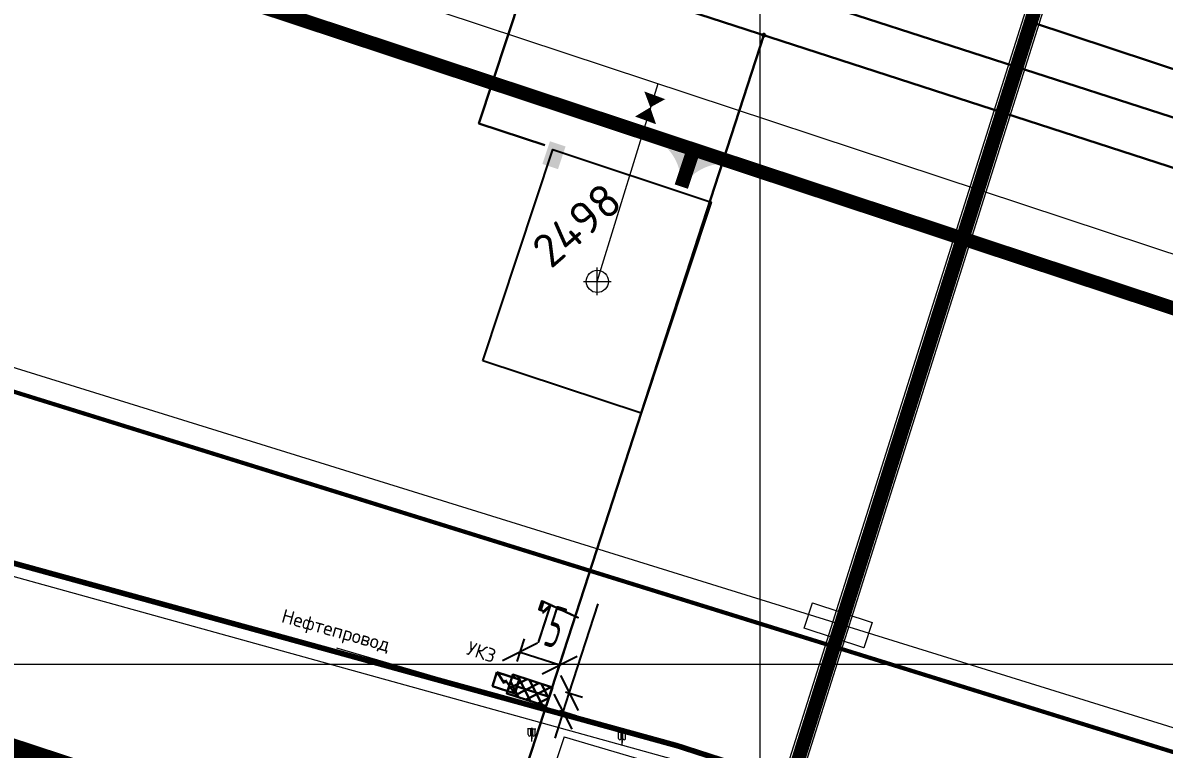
# Model space of a CAD drawing. Header units: millimetres. Extents: x 519 to 9564855, y -810 to 5021775.
# Drawn here: x 9535734.9 to 9536145.5, y 4996969.4 to 4997230.7 of the extents above; entities that cross this region are included whole.
import ezdxf

# ---------------------------------------------------------------- set-up
doc = ezdxf.new("R2010")
doc.units = ezdxf.units.MM
doc.header["$LTSCALE"] = 2
doc.header["$MEASUREMENT"] = 0
doc.header["$PDMODE"] = 2
doc.header["$PDSIZE"] = 5
doc.linetypes.add('ACAD_ISO02W100', pattern=[15, 12, -3])
for name, color, linetype in [('Future Roads', 44, 'Continuous'), ('GRID_PULKOVO', 7, 'Continuous'), ('New disposal wells', 191, 'Continuous'), ('OilColl&Flowlines', 3, 'Continuous'), ('PPLINE_WAT', 7, 'WTR_LINE'), ('ROAD_GROUND', 9, 'Continuous'), ('Stage 9.Frame&Text', 7, 'Continuous')]:
    doc.layers.add(name, color=color, linetype=linetype)
for name, color, linetype, lineweight in [('Скв на 2025 допы от ХеКай', 204, 'Continuous', 0), ('Электро', 1, 'Continuous', 30), ('Электроснаб', 1, 'Continuous', 18), ('Электроснабжене', 1, 'Continuous', 18)]:
    doc.layers.add(name, color=color, linetype=linetype, lineweight=lineweight)
doc.styles.add('92051501$0$STANDARD', font='simplex.shx')
doc.styles.add('Elect', font='isocpeur.ttf')
doc.styles.get("Standard").update_dxf_attribs({"font": 'isocpeur.ttf', "width": 0.5})
doc.linetypes.add('_GP_B3', pattern='A,100,-6,["В3",Standard,S=5,R=0,X=-3,Y=-2.5],-8', length=114)
doc.linetypes.add('WTR_LINE', pattern='A,0.5,-0.2,["W",92051501$0$STANDARD,S=0.1,R=0,X=-0.1,Y=-0.05],-0.05', length=0.75)
doc.dimstyles.new('ISO-25', dxfattribs={"dimtxt": 15, "dimasz": 10, "dimexe": 5, "dimexo": 5, "dimgap": 5, "dimtad": 1, "dimtxsty": 'Standard', "dimblk": 'OBLIQUE', "dimcen": 50, "dimadec": 0, "dimazin": 0, "dimtfac": 1, "dimtmove": 0, "dimatfit": 3, "dimfxl": 0, "dimarcsym": 0})
pattern_1 = [(27, (-1076719.8145, 3185858.64), (-1.4414198367, 2.8289457143), []), (117, (-1076719.8145, 3185858.64), (-2.8289457143, -1.4414198367), [])]

# ---------------------------------------------------------------- blocks, each defined once
blk = doc.blocks.new('92051501$0$WELLPAD')
at = {"flags": 128}
blk.add_lwpolyline([(40, -30), (-40, -30), (-40, 30), (40, 30)], close=True, dxfattribs=at)
blk = doc.blocks.new('_Oblique')
at = {"color": 0, "linetype": 'ByBlock', "lineweight": -2}
blk.add_line((-0.5, -0.5), (0.5, 0.5), dxfattribs=at)
blk = doc.blocks.new('*D63')
at = {"layer": 'DEFPOINTS', "color": 0, "lineweight": 0, "transparency": 16777216}
for p in [(9535928.02, 4996999.68), (9535911.11, 4996996.18, 0), (9535925.37, 4996991.54, 0)]:
    blk.add_point(p, dxfattribs=at)
at = {"layer": 'Электро', "color": 0, "lineweight": -2, "transparency": 16777216}
for p, q in [((9535912.65, 4997000.93), (9535915.3, 4997009.07)), ((9535913.75, 4997004.32), (9535928.02, 4996999.68)), ((9535926.92, 4996996.3), (9535929.56, 4997004.44))]:
    blk.add_line(p, q, dxfattribs=at)
at = {"layer": 'Электро', "color": 0, "lineweight": -2, "transparency": 16777216, "xscale": 10, "yscale": 10, "zscale": 10}
for p, rotation in [((9535913.75, 4997004.32), 162.0000000006951), ((9535928.02, 4996999.68), 342.0000000006951)]:
    blk.add_blockref('_Oblique', p, dxfattribs=dict(at, rotation=rotation))
at = {"layer": 'Электро', "color": 0, "transparency": 16777216, "insert": (9535924.75, 4997013.89), "char_height": 15, "attachment_point": 5, "rotation": 342}
blk.add_mtext('15', dxfattribs=at)
blk = doc.blocks.new('*D64')
at = {"layer": 'DEFPOINTS', "color": 0, "lineweight": 0, "transparency": 16777216}
for p in [(9535925.37, 4996991.54, 0), (9535931.46, 4996989.57), (9535923.19, 4996984.83, 0)]:
    blk.add_point(p, dxfattribs=at)
at = {"layer": 'Электро', "color": 0, "lineweight": -2, "transparency": 16777216}
for p, q in [((9535931.46, 4996989.57), (9535941.88, 4997021.67)), ((9535929.28, 4996982.85), (9535931.46, 4996989.57)), ((9535930.13, 4996990), (9535936.22, 4996988.03)), ((9535929.28, 4996982.85), (9535926.2, 4996973.34)), ((9535927.95, 4996983.28), (9535934.04, 4996981.31))]:
    blk.add_line(p, q, dxfattribs=at)
at = {"layer": 'Электро', "color": 0, "lineweight": -2, "transparency": 16777216, "xscale": 10, "yscale": 10, "zscale": 10}
for p, rotation in [((9535931.46, 4996989.57), 252.0280218401515), ((9535929.28, 4996982.85), 72.02802184015145)]:
    blk.add_blockref('_Oblique', p, dxfattribs=dict(at, rotation=rotation))
at = {"layer": 'Электро', "color": 0, "transparency": 16777216, "insert": (9535927.86, 4997018.99), "char_height": 15, "attachment_point": 5, "rotation": 72.028}
blk.add_mtext('7', dxfattribs=at)
blk = doc.blocks.new('*D65')
at = {"layer": 'DEFPOINTS', "color": 0, "lineweight": 0, "transparency": 16777216}
for p in [(9535928.02, 4996999.68), (9535911.11, 4996996.18, 0), (9535925.37, 4996991.54, 0)]:
    blk.add_point(p, dxfattribs=at)
at = {"layer": 'Электроснаб', "color": 0, "lineweight": -2, "transparency": 16777216}
for p, q in [((9535912.65, 4997000.93), (9535915.3, 4997009.07)), ((9535913.75, 4997004.32), (9535928.02, 4996999.68)), ((9535926.92, 4996996.3), (9535929.56, 4997004.44))]:
    blk.add_line(p, q, dxfattribs=at)
at = {"layer": 'Электроснаб', "color": 0, "lineweight": -2, "transparency": 16777216, "xscale": 10, "yscale": 10, "zscale": 10}
for p, rotation in [((9535913.75, 4997004.32), 162.0000000006951), ((9535928.02, 4996999.68), 342.0000000006951)]:
    blk.add_blockref('_Oblique', p, dxfattribs=dict(at, rotation=rotation))
at = {"layer": 'Электроснаб', "color": 0, "lineweight": 0, "transparency": 16777216, "insert": (9535924.75, 4997013.89), "char_height": 15, "attachment_point": 5, "rotation": 342}
blk.add_mtext('15', dxfattribs=at)
blk = doc.blocks.new('*D66')
at = {"layer": 'DEFPOINTS', "color": 0, "lineweight": 0, "transparency": 16777216}
for p in [(9535925.37, 4996991.54, 0), (9535931.46, 4996989.57), (9535923.19, 4996984.83, 0)]:
    blk.add_point(p, dxfattribs=at)
at = {"layer": 'Электроснаб', "color": 0, "lineweight": -2, "transparency": 16777216}
for p, q in [((9535931.46, 4996989.57), (9535941.88, 4997021.67)), ((9535929.28, 4996982.85), (9535931.46, 4996989.57)), ((9535930.13, 4996990), (9535936.22, 4996988.03)), ((9535929.28, 4996982.85), (9535926.2, 4996973.34)), ((9535927.95, 4996983.28), (9535934.04, 4996981.31))]:
    blk.add_line(p, q, dxfattribs=at)
at = {"layer": 'Электроснаб', "color": 0, "lineweight": -2, "transparency": 16777216, "xscale": 10, "yscale": 10, "zscale": 10}
for p, rotation in [((9535931.46, 4996989.57), 252.0280218401515), ((9535929.28, 4996982.85), 72.02802184015145)]:
    blk.add_blockref('_Oblique', p, dxfattribs=dict(at, rotation=rotation))
at = {"layer": 'Электроснаб', "color": 0, "lineweight": 0, "transparency": 16777216, "insert": (9535927.86, 4997018.99), "char_height": 15, "attachment_point": 5, "rotation": 72.028}
blk.add_mtext('7', dxfattribs=at)
blk = doc.blocks.new('*D70')
at = {"layer": 'DEFPOINTS', "color": 0, "lineweight": 0, "transparency": 16777216}
for p in [(9535928.02, 4996999.68), (9535911.11, 4996996.18, 0), (9535925.37, 4996991.54, 0)]:
    blk.add_point(p, dxfattribs=at)
at = {"layer": 'Электроснабжене', "color": 0, "lineweight": -2, "transparency": 16777216}
for p, q in [((9535912.65, 4997000.93), (9535915.3, 4997009.07)), ((9535913.75, 4997004.32), (9535928.02, 4996999.68)), ((9535926.92, 4996996.3), (9535929.56, 4997004.44))]:
    blk.add_line(p, q, dxfattribs=at)
at = {"layer": 'Электроснабжене', "color": 0, "lineweight": -2, "transparency": 16777216, "xscale": 10, "yscale": 10, "zscale": 10}
for p, rotation in [((9535913.75, 4997004.32), 162.0000000006951), ((9535928.02, 4996999.68), 342.0000000006951)]:
    blk.add_blockref('_Oblique', p, dxfattribs=dict(at, rotation=rotation))
at = {"layer": 'Электроснабжене', "color": 0, "lineweight": 0, "transparency": 16777216, "insert": (9535924.75, 4997013.89), "char_height": 15, "attachment_point": 5, "rotation": 342}
blk.add_mtext('15', dxfattribs=at)
blk = doc.blocks.new('*D71')
at = {"layer": 'DEFPOINTS', "color": 0, "lineweight": 0, "transparency": 16777216}
for p in [(9535925.37, 4996991.54, 0), (9535931.46, 4996989.57), (9535923.19, 4996984.83, 0)]:
    blk.add_point(p, dxfattribs=at)
at = {"layer": 'Электроснабжене', "color": 0, "lineweight": -2, "transparency": 16777216}
for p, q in [((9535931.46, 4996989.57), (9535941.88, 4997021.67)), ((9535929.28, 4996982.85), (9535931.46, 4996989.57)), ((9535930.13, 4996990), (9535936.22, 4996988.03)), ((9535929.28, 4996982.85), (9535926.2, 4996973.34)), ((9535927.95, 4996983.28), (9535934.04, 4996981.31))]:
    blk.add_line(p, q, dxfattribs=at)
at = {"layer": 'Электроснабжене', "color": 0, "lineweight": -2, "transparency": 16777216, "xscale": 10, "yscale": 10, "zscale": 10}
for p, rotation in [((9535931.46, 4996989.57), 252.0280218401515), ((9535929.28, 4996982.85), 72.02802184015145)]:
    blk.add_blockref('_Oblique', p, dxfattribs=dict(at, rotation=rotation))
at = {"layer": 'Электроснабжене', "color": 0, "lineweight": 0, "transparency": 16777216, "insert": (9535927.86, 4997018.99), "char_height": 15, "attachment_point": 5, "rotation": 72.028}
blk.add_mtext('7', dxfattribs=at)

msp = doc.modelspace()

# ---------------------------------------------------------------- hatches: boundary and pattern name
at = {"layer": 'Future Roads', "linetype": 'ByBlock', "lineweight": 0, "ltscale": 25}
h = msp.add_hatch(color=256, dxfattribs=at)
h.paths.add_polyline_path([(9535972.98666, 4997175.22161), (9535971.39942, 4997175.81837, 0.155118741), (9535966.86677, 4997185.35538), (9535975.42237, 4997182.60224)])
h.paths.add_polyline_path([(9535974.51237, 4997174.64798), (9535972.98666, 4997175.22161), (9535975.42237, 4997182.60224), (9535984.2183, 4997179.77176, 0.161550784)])
at = {"layer": 'Электро'}
msp.add_hatch(color=256, dxfattribs=at).paths.add_polyline_path([(9535921.79085, 4997179.88873), (9535927.40308, 4997178.03174), (9535930.11031, 4997186.2136), (9535924.49808, 4997188.07058)])
h = msp.add_hatch(dxfattribs=at)
h.set_pattern_fill('ANSI37,_I', color=256, angle=-18, style=2)
h.set_pattern_definition(pattern_1)
h.paths.add_polyline_path([(9535923.19301, 4996984.82591), (9535908.94915, 4996989.45508), (9535911.10632, 4996996.17908), (9535925.37217, 4996991.54383)])
edge = h.paths.add_edge_path(flags=17)
edge.add_line((9535925.37217, 4996991.54383), (9535911.10632, 4996996.17908))
at = {"layer": 'Электроснаб', "lineweight": 0}
msp.add_hatch(color=1, dxfattribs=at).paths.add_polyline_path([(9535921.79085, 4997179.88873), (9535927.40308, 4997178.03174), (9535930.11031, 4997186.2136), (9535924.49808, 4997188.07058)])
h = msp.add_hatch(dxfattribs=at)
h.set_pattern_fill('ANSI37,_I', color=1, angle=-18, style=2)
h.set_pattern_definition(pattern_1)
h.paths.add_polyline_path([(9535923.19301, 4996984.82591), (9535908.94915, 4996989.45508), (9535911.10632, 4996996.17908), (9535925.37217, 4996991.54383)])
edge = h.paths.add_edge_path(flags=17)
edge.add_line((9535925.37217, 4996991.54383), (9535911.10632, 4996996.17908))
at = {"layer": 'Электроснабжене', "lineweight": 0}
msp.add_hatch(color=1, dxfattribs=at).paths.add_polyline_path([(9535921.79085, 4997179.88873), (9535927.40308, 4997178.03174), (9535930.11031, 4997186.2136), (9535924.49808, 4997188.07058)])
h = msp.add_hatch(dxfattribs=at)
h.set_pattern_fill('ANSI37,_I', color=1, angle=-18, style=2)
h.set_pattern_definition(pattern_1)
h.paths.add_polyline_path([(9535923.19301, 4996984.82591), (9535908.94915, 4996989.45508), (9535911.10632, 4996996.17908), (9535925.37217, 4996991.54383)])
edge = h.paths.add_edge_path(flags=17)
edge.add_line((9535925.37217, 4996991.54383), (9535911.10632, 4996996.17908))

# ---------------------------------------------------------------- linework, layer by layer
at = {"color": 2, "lineweight": 0}
msp.add_line((9535847.74769, 4997005.87215), (9536198.87444, 4996903.02285), dxfattribs=at)
at = {"lineweight": 0}
for p, q in [((9535917.96383, 4996976.70057), (9535916.46383, 4996976.70057)), ((9535916.72383, 4996974.60057), (9535916.72383, 4996976.70057)), ((9535917.62383, 4996974.60057), (9535917.62383, 4996976.70057)), ((9535917.96383, 4996976.10057), (9535917.96383, 4996977.10057)), ((9535917.96383, 4996977.10057), (9535917.96383, 4996973.10057)), ((9535917.96383, 4996977.10057), (9535917.96383, 4996973.10057)), ((9535917.96383, 4996977.10057), (9535917.96383, 4996976.70057)), ((9535917.96383, 4996976.70057), (9535919.46383, 4996976.70057)), ((9535918.30383, 4996974.60057), (9535918.30383, 4996976.70057)), ((9535919.20383, 4996974.60057), (9535919.20383, 4996976.70057)), ((9535929.59, 4996973.77), (9535910.55, 4996916.7)), ((9535917.96383, 4996972.09943), (9535917.96383, 4996976.10057)), ((9535917.96383, 4996972.09943), (9535917.96383, 4996972.10057)), ((9535929.59, 4996973.77), (9535997.79068, 4996953.79319)), ((9535950.43799, 4996975.34688), (9535948.93799, 4996975.34688)), ((9535949.19799, 4996973.24688), (9535949.19799, 4996975.34688)), ((9535950.09799, 4996973.24688), (9535950.09799, 4996975.34688)), ((9535950.43799, 4996974.74688), (9535950.43799, 4996975.74688)), ((9535950.43799, 4996975.74688), (9535950.43799, 4996971.74688)), ((9535950.43799, 4996975.74688), (9535950.43799, 4996971.74688)), ((9535950.43799, 4996975.74688), (9535950.43799, 4996975.34688)), ((9535950.43799, 4996975.34688), (9535951.93799, 4996975.34688)), ((9535950.43799, 4996970.74574), (9535950.43799, 4996974.74688)), ((9535950.77799, 4996973.24688), (9535950.77799, 4996975.34688)), ((9535951.67799, 4996973.24688), (9535951.67799, 4996975.34688)), ((9535950.43799, 4996970.74574), (9535950.43799, 4996970.74688))]:
    msp.add_line(p, q, dxfattribs=at)
for centre in [(9535917.17383, 4996974.55307), (9535918.75383, 4996974.55307), (9535949.64799, 4996973.19938), (9535951.22799, 4996973.19938)]:
    msp.add_arc(centre, 0.4525, 173.9744253, 6.0255747, dxfattribs=at)
at = {"layer": 'Future Roads', "linetype": 'ByBlock', "lineweight": 0, "elevation": -0.00006}
msp.add_lwpolyline([(9535079.00295, 4997481.96777, 5, 5, 0), (9536873.08636, 4996888.33807, 5, 6, -0.216731989), (9536876.1258, 4996885.52688, 6, 6, 0), (9536901.38244, 4996828.03188, 6, 6, 0)], format="xyseb", dxfattribs=at)
at = {"layer": 'Future Roads', "linetype": 'ByBlock', "lineweight": 0, "const_width": 5, "elevation": 0.00005}
msp.add_lwpolyline([(9535971.76186, 4997171.75695), (9535975.82942, 4997184.05057)], dxfattribs=at)
at = {"layer": 'GRID_PULKOVO', "lineweight": 0}
for p, q in [((9536000, 5010000), (9536000, 4992000)), ((9533000, 4997000), (9548000, 4997000))]:
    msp.add_line(p, q, dxfattribs=at)
at = {"layer": 'New disposal wells', "color": 84, "linetype": 'ByBlock', "lineweight": 0, "ltscale": 25}
msp.add_line((9535970.64922, 4996965.15013), (9535412, 4997120), dxfattribs=at)
at = {"layer": 'New disposal wells', "color": 84, "lineweight": 0, "const_width": 2}
msp.add_lwpolyline([(9536407.99, 4995897.89), (9536708.15, 4996733.18), (9536469.89, 4996809.64), (9536232.22, 4996885.8), (9535970.48, 4996970.56), (9535408.58, 4997125.13), (9535186.3, 4997174.78689), (9535186.3, 4997174.78689)], dxfattribs=at)
at = {"layer": 'OilColl&Flowlines', "lineweight": 0}
msp.add_line((9535120.64345, 4997487.6761), (9536656.10202, 4996979.62068), dxfattribs=at)
at = {"layer": 'OilColl&Flowlines', "linetype": 'ByBlock', "lineweight": 0}
msp.add_line((9535941.54, 4997137.65), (9535963.43738, 4997208.81086), dxfattribs=at)
msp.add_lwpolyline([(9535962.20582, 4997204.60432, 8, 0, 0), (9535960.61019, 4997200.26644, 0, 8, 0), (9535958.89092, 4997195.59242, 8, 8, 0)], format="xyseb", dxfattribs=at)
at = {"layer": 'PPLINE_WAT', "color": 5, "linetype": '_GP_B3', "lineweight": 0, "ltscale": 0.01, "flags": 128}
msp.add_lwpolyline([(9535082.92219, 4997211.76586), (9535233.59197, 4997261.4994), (9539077.337, 4996067.316)], dxfattribs=at)
at = {"layer": 'PPLINE_WAT', "color": 44, "linetype": 'ByBlock', "lineweight": 0, "ltscale": 25, "const_width": 0.25}
msp.add_lwpolyline([(9536015.95849, 4997012.9162), (9536018.97501, 4997022.03281), (9536040.44605, 4997014.92843), (9536037.42954, 4997005.81182), (9536015.95849, 4997012.9162)], dxfattribs=at)
at = {"layer": 'PPLINE_WAT', "lineweight": 0}
msp.add_lwpolyline([(9536040.44605, 4997014.92843), (9536037.42954, 4997005.81182), (9536015.95849, 4997012.9162), (9536018.97501, 4997022.03281)], close=True, dxfattribs=at)
at = {"layer": 'ROAD_GROUND', "color": 8, "lineweight": 0}
for points, const_width in [([(9535988.54917, 4996880.92909), (9536012.26857, 4996960.63404), (9536221.58621, 4997624.28942), (9536247.1937, 4997703.41198), (9536267.69001, 4997765.10092), (9536294.58655, 4997846.99123), (9536315.57883, 4997913.86664), (9536381.66629, 4998117.81935), (9536430.13683, 4998301.79054)], 5), ([(9535986.46099, 4996884.66238), (9534663.59289, 4997320.09621)], 9)]:
    msp.add_lwpolyline(points, dxfattribs=dict(at, const_width=const_width))
at = {"layer": 'ROAD_GROUND', "lineweight": 0}
for points in [[(9535987.33509, 4996887.35591), (9536009.40014, 4996961.51307), (9536218.72852, 4997625.2025), (9536244.34306, 4997704.34683), (9536264.83981, 4997766.03707), (9536291.72426, 4997847.88971), (9536312.72067, 4997914.77828), (9536378.78659, 4998118.66455), (9536427.23583, 4998302.55486)], [(9535993.08592, 4996885.64478), (9536015.137, 4996959.755), (9536224.437, 4997623.355), (9536250.037, 4997702.455), (9536270.537, 4997764.155), (9536296.90799, 4997844.44439)], [(9535987.39892, 4996887.51199), (9534665.68911, 4997322.54168)]]:
    msp.add_lwpolyline(points, dxfattribs=at)
at = {"layer": 'Stage 9.Frame&Text', "color": 0, "linetype": 'ByBlock', "lineweight": 0}
msp.add_circle((9535941.54, 4997137.65), 4, dxfattribs=at)
msp.add_point((9535941.54, 4997137.65), dxfattribs=at)
at = {"layer": 'Скв на 2025 допы от ХеКай', "color": 244, "linetype": 'ACAD_ISO02W100', "lineweight": 0, "true_color": 0x991b1e, "const_width": 1.5, "elevation": 23.89046}
msp.add_lwpolyline([(9534979.02349, 4997234.22329), (9534991.48963, 4997272.62823), (9535106.23171, 4997237.03287), (9535120.56024, 4997221.5405), (9535244.12576, 4997249.5346), (9537470.7969, 4996557.32601), (9537504.74657, 4996520.61879), (9537600.25634, 4996490.98969), (9537649.02056, 4996502.03736), (9538159.70206, 4996343.61342), (9538350.7216, 4996284.35522), (9538541.74114, 4996225.09702), (9538732.76507, 4996165.85294), (9538761.24948, 4996157.00101), (9538828.27048, 4996136.20971), (9538923.447, 4996105.53229), (9538983.87776, 4996085.78217), (9539109.12615, 4996467.2582), (9539371.99663, 4997269.22699), (9539580.04443, 4997902.88986), (9539655.17686, 4998179.87523), (9539745.95467, 4998456.36228), (9539768.58854, 4998525.29955), (9539771.34729, 4998524.39378)], dxfattribs=at)
at = {"layer": 'Электро'}
for p, q in [((9534922.88472, 4997592.5006, -0.00006), (9536780.13294, 4996992.7527, -0.00006)), ((9535203.02703, 4997485.10783, -0.00006), (9536774.57708, 4996975.59688, -0.00006)), ((9536097.7328, 4997230.90463, -0.00006), (9536785.64411, 4997003.31663, -0.00006)), ((9535925.37217, 4996991.54383, 0.00001), (9535911.10632, 4996996.17908, 0.00001))]:
    msp.add_line(p, q, dxfattribs=at)
at = {"layer": 'Электро', "ltscale": 0.05}
for p, q in [((9535898.95708, 4997194.50854), (9535918.37544, 4997253.19522)), ((9535867.72703, 4996813.98698, 0.00005), (9536001.4339, 4997226.25699, -0.00006)), ((9535922.69156, 4997186.65523), (9535898.95708, 4997194.50854)), ((9535903.79897, 4996992.02825, -0.00002), (9535905.42173, 4996997.05929, -0.00002)), ((9535905.42173, 4996997.05929, -0.00002), (9535913.53453, 4996994.4425, -0.00002)), ((9535913.47294, 4996994.41096, -0.00002), (9535905.57564, 4996996.95824, -0.00002)), ((9535905.57564, 4996996.95824, -0.00002), (9535908.08922, 4996993.06292, -0.00002)), ((9535908.08922, 4996993.06292, -0.00002), (9535908.4538, 4996994.19321, -0.00002)), ((9535908.4538, 4996994.19321, -0.00002), (9535911.80477, 4996989.46325, -0.00002)), ((9535911.80477, 4996989.46325, -0.00002), (9535913.47294, 4996994.41096, -0.00002)), ((9535913.53453, 4996994.4425, -0.00002), (9535911.91176, 4996989.41146, -0.00002)), ((9535911.91176, 4996989.41146, -0.00002), (9535903.79897, 4996992.02825, -0.00002)), ((9535912.72314, 4996991.92698, -0.00002), (9535924.22702, 4996988.19831, 0.00001))]:
    msp.add_line(p, q, dxfattribs=at)
at = {"layer": 'Электро', "elevation": 0.00001}
msp.add_lwpolyline([(9535923.19301, 4996984.82591), (9535908.94915, 4996989.45508), (9535911.10632, 4996996.17908), (9535925.37217, 4996991.54383)], close=True, dxfattribs=at)
at = {"layer": 'Электро'}
for start, end in [(342.0000001, 162.0000001), (162.0000001, 342.0000001)]:
    msp.add_arc((9536001.4339, 4997226.25699, -0.00006), 0.5, start, end, dxfattribs=at)
at = {"layer": 'Электроснаб', "color": 1, "linetype": 'ByBlock', "lineweight": 0}
for p, q in [((9534922.88472, 4997592.5006, -0.00006), (9536780.13294, 4996992.7527, -0.00006)), ((9535203.02703, 4997485.10783, -0.00006), (9536774.57708, 4996975.59688, -0.00006)), ((9536097.7328, 4997230.90463, -0.00006), (9536785.64411, 4997003.31663, -0.00006))]:
    msp.add_line(p, q, dxfattribs=at)
at = {"layer": 'Электроснаб', "color": 1, "lineweight": 0, "ltscale": 0.05}
for p, q in [((9535898.95708, 4997194.50854), (9535918.37544, 4997253.19522)), ((9535867.72703, 4996813.98698, 0.00005), (9536001.4339, 4997226.25699, -0.00006)), ((9535922.69156, 4997186.65523), (9535898.95708, 4997194.50854)), ((9535903.79897, 4996992.02825, -0.00002), (9535905.42173, 4996997.05929, -0.00002)), ((9535905.42173, 4996997.05929, -0.00002), (9535913.53453, 4996994.4425, -0.00002)), ((9535913.47294, 4996994.41096, -0.00002), (9535905.57564, 4996996.95824, -0.00002)), ((9535905.57564, 4996996.95824, -0.00002), (9535908.08922, 4996993.06292, -0.00002)), ((9535908.08922, 4996993.06292, -0.00002), (9535908.4538, 4996994.19321, -0.00002)), ((9535908.4538, 4996994.19321, -0.00002), (9535911.80477, 4996989.46325, -0.00002)), ((9535911.80477, 4996989.46325, -0.00002), (9535913.47294, 4996994.41096, -0.00002)), ((9535913.53453, 4996994.4425, -0.00002), (9535911.91176, 4996989.41146, -0.00002)), ((9535911.91176, 4996989.41146, -0.00002), (9535903.79897, 4996992.02825, -0.00002)), ((9535912.72314, 4996991.92698, -0.00002), (9535924.22702, 4996988.19831, 0.00001))]:
    msp.add_line(p, q, dxfattribs=at)
at = {"layer": 'Электроснаб', "color": 1, "lineweight": 0}
msp.add_line((9535925.37217, 4996991.54383, 0.00001), (9535911.10632, 4996996.17908, 0.00001), dxfattribs=at)
at = {"layer": 'Электроснаб', "color": 1, "lineweight": 0, "elevation": 0.00001}
msp.add_lwpolyline([(9535923.19301, 4996984.82591), (9535908.94915, 4996989.45508), (9535911.10632, 4996996.17908), (9535925.37217, 4996991.54383)], close=True, dxfattribs=at)
at = {"layer": 'Электроснаб', "color": 1, "lineweight": 0}
for start, end in [(342.0000001, 162.0000001), (162.0000001, 342.0000001)]:
    msp.add_arc((9536001.4339, 4997226.25699, -0.00006), 0.5, start, end, dxfattribs=at)
at = {"layer": 'Электроснабжене', "color": 1, "linetype": 'ByBlock', "lineweight": 0}
for p, q in [((9534922.88472, 4997592.5006, -0.00006), (9536780.13294, 4996992.7527, -0.00006)), ((9535203.02703, 4997485.10783, -0.00006), (9536774.57708, 4996975.59688, -0.00006)), ((9536097.7328, 4997230.90463, -0.00006), (9536785.64411, 4997003.31663, -0.00006))]:
    msp.add_line(p, q, dxfattribs=at)
at = {"layer": 'Электроснабжене', "color": 1, "lineweight": 0, "ltscale": 0.05}
for p, q in [((9535898.95708, 4997194.50854), (9535918.37544, 4997253.19522)), ((9535867.72703, 4996813.98698, 0.00005), (9536001.4339, 4997226.25699, -0.00006)), ((9535922.69156, 4997186.65523), (9535898.95708, 4997194.50854)), ((9535903.79897, 4996992.02825, -0.00002), (9535905.42173, 4996997.05929, -0.00002)), ((9535905.42173, 4996997.05929, -0.00002), (9535913.53453, 4996994.4425, -0.00002)), ((9535913.47294, 4996994.41096, -0.00002), (9535905.57564, 4996996.95824, -0.00002)), ((9535905.57564, 4996996.95824, -0.00002), (9535908.08922, 4996993.06292, -0.00002)), ((9535908.08922, 4996993.06292, -0.00002), (9535908.4538, 4996994.19321, -0.00002)), ((9535908.4538, 4996994.19321, -0.00002), (9535911.80477, 4996989.46325, -0.00002)), ((9535911.80477, 4996989.46325, -0.00002), (9535913.47294, 4996994.41096, -0.00002)), ((9535913.53453, 4996994.4425, -0.00002), (9535911.91176, 4996989.41146, -0.00002)), ((9535911.91176, 4996989.41146, -0.00002), (9535903.79897, 4996992.02825, -0.00002)), ((9535912.72314, 4996991.92698, -0.00002), (9535924.22702, 4996988.19831, 0.00001))]:
    msp.add_line(p, q, dxfattribs=at)
at = {"layer": 'Электроснабжене', "color": 1, "lineweight": 0}
msp.add_line((9535925.37217, 4996991.54383, 0.00001), (9535911.10632, 4996996.17908, 0.00001), dxfattribs=at)
at = {"layer": 'Электроснабжене', "color": 1, "lineweight": 0, "elevation": 0.00001}
msp.add_lwpolyline([(9535923.19301, 4996984.82591), (9535908.94915, 4996989.45508), (9535911.10632, 4996996.17908), (9535925.37217, 4996991.54383)], close=True, dxfattribs=at)
at = {"layer": 'Электроснабжене', "color": 1, "lineweight": 0}
for start, end in [(342.0000001, 162.0000001), (162.0000001, 342.0000001)]:
    msp.add_arc((9536001.4339, 4997226.25699, -0.00006), 0.5, start, end, dxfattribs=at)

# ---------------------------------------------------------------- block references
at = {"layer": 'Stage 9.Frame&Text', "color": 0, "linetype": 'ByBlock', "lineweight": 0, "xscale": 1.000397499212754, "yscale": 1.000397499212754, "zscale": 1.000397499212754, "rotation": 251.6915560318114}
msp.add_blockref('92051501$0$WELLPAD', (9535941.44831, 4997137.63985, 0.00005), dxfattribs=at)

# ---------------------------------------------------------------- texts
at = {"color": 2, "lineweight": 0}
msp.add_text('Нефтепровод', height=5, rotation=344.3808228, dxfattribs=at).set_placement((9535827.54331, 4997015.10844))
at = {"layer": 'Stage 9.Frame&Text', "color": 0, "linetype": 'ByBlock', "lineweight": 0, "style": 'Elect'}
msp.add_text('2498', height=12, rotation=41, dxfattribs=at).set_placement((9535924.85121, 4997141.91486))
at = {"layer": 'Электро'}
msp.add_text('УКЗ', height=5, rotation=341.691556, dxfattribs=at).set_placement((9535894.18666, 4997003.58154, -0.00008))
at = {"layer": 'Электроснаб', "color": 1, "lineweight": 0}
msp.add_text('УКЗ', height=5, rotation=341.691556, dxfattribs=at).set_placement((9535894.18666, 4997003.58154, -0.00008))
at = {"layer": 'Электроснабжене', "color": 1, "lineweight": 0}
msp.add_text('УКЗ', height=5, rotation=341.691556, dxfattribs=at).set_placement((9535894.18666, 4997003.58154, -0.00008))

# ---------------------------------------------------------------- dimensions: what is measured, and where the dimension line sits
at = {"layer": 'Электро'}
dim = msp.add_linear_dim(base=(9535928.01624, 4996999.68145), p1=(9535911.10632, 4996996.17908, 0.00001), p2=(9535925.37217, 4996991.54383, 0.00001), angle=342, dimstyle='ISO-25', override={"dimfxl": 5}, dxfattribs=at)
dim.commit()
dim.dimension.update_dxf_attribs({"geometry": '*D63', "text_midpoint": (9535920.88331, 4997001.99908), "dimtype": 160})
dim = msp.add_aligned_dim(p1=(9535923.19301, 4996984.82591, 0.00001), p2=(9535925.37217, 4996991.54383, 0.00001), distance=-6.40213, text='7', dimstyle='ISO-25', override={"dimfxl": 5}, dxfattribs=at)
dim.commit()
dim.dimension.update_dxf_attribs({"geometry": '*D64', "text_midpoint": (9535927.86416, 4997018.98904)})
at = {"layer": 'Электроснаб', "color": 1, "lineweight": 0}
dim = msp.add_linear_dim(base=(9535928.01624, 4996999.68145), p1=(9535911.10632, 4996996.17908, 0.00001), p2=(9535925.37217, 4996991.54383, 0.00001), angle=342, dimstyle='ISO-25', override={"dimfxl": 5}, dxfattribs=at)
dim.commit()
dim.dimension.update_dxf_attribs({"geometry": '*D65', "text_midpoint": (9535920.88331, 4997001.99908), "dimtype": 160})
dim = msp.add_aligned_dim(p1=(9535923.19301, 4996984.82591, 0.00001), p2=(9535925.37217, 4996991.54383, 0.00001), distance=-6.40213, text='7', dimstyle='ISO-25', override={"dimfxl": 5}, dxfattribs=at)
dim.commit()
dim.dimension.update_dxf_attribs({"geometry": '*D66', "text_midpoint": (9535927.86416, 4997018.98904)})
at = {"layer": 'Электроснабжене', "color": 1, "lineweight": 0}
dim = msp.add_linear_dim(base=(9535928.01624, 4996999.68145), p1=(9535911.10632, 4996996.17908, 0.00001), p2=(9535925.37217, 4996991.54383, 0.00001), angle=342, dimstyle='ISO-25', override={"dimfxl": 5}, dxfattribs=at)
dim.commit()
dim.dimension.update_dxf_attribs({"geometry": '*D70', "text_midpoint": (9535920.88331, 4997001.99908), "dimtype": 160})
dim = msp.add_aligned_dim(p1=(9535923.19301, 4996984.82591, 0.00001), p2=(9535925.37217, 4996991.54383, 0.00001), distance=-6.40213, text='7', dimstyle='ISO-25', override={"dimfxl": 5}, dxfattribs=at)
dim.commit()
dim.dimension.update_dxf_attribs({"geometry": '*D71', "text_midpoint": (9535927.86416, 4997018.98904)})

doc.saveas('drawing.dxf')
